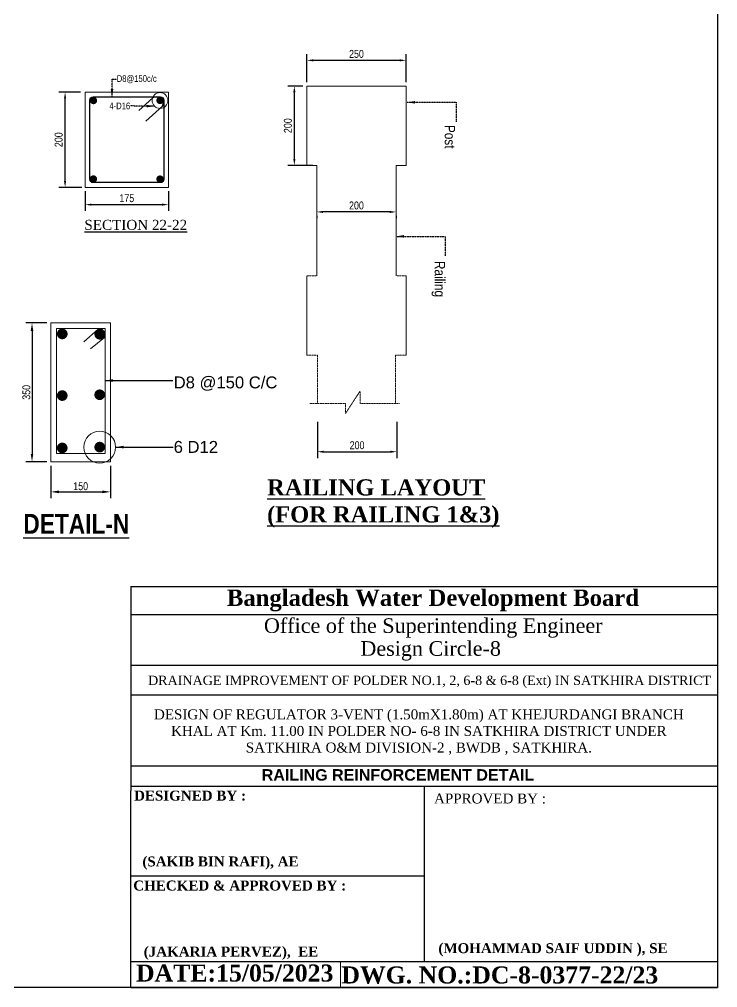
# Model space of a CAD drawing. Extents: x -119161 to 3778985, y -718511 to -30958.
# Drawn here: x 3581710 to 3590511, y -281221 to -269017 of the extents above; entities that cross this region are included whole.
import ezdxf

# ---------------------------------------------------------------- set-up
doc = ezdxf.new("R2010")
doc.units = 0
doc.header["$MEASUREMENT"] = 0
doc.linetypes.add('DASHED', pattern=[0.75, 0.5, -0.25])
doc.layers.get('DEFPOINTS').update_dxf_attribs({"linetype": 'CONTINUOUS'})
for name, color, linetype, lineweight in [('Dim', 7, 'CONTINUOUS', 9), ('Left Bank Profile', 7, 'CONTINUOUS', 25), ('ROD', 1, 'CONTINUOUS', 30)]:
    doc.layers.add(name, color=color, linetype=linetype, lineweight=lineweight)
for name, color, linetype in [('LINE', 7, 'CONTINUOUS'), ('REINF.', 1, 'CONTINUOUS'), ('TEXT', 10, 'CONTINUOUS')]:
    doc.layers.add(name, color=color, linetype=linetype)
doc.styles.add('ARIAL', font='ARIALN.TTF')
doc.styles.add('DIM', font='isocp3.shx')
doc.styles.add('SH-T2', font='arial.ttf', dxfattribs={"width": 0.8})
doc.styles.get("Standard").update_dxf_attribs({"font": 'times.ttf', "height": 250})
doc.styles.add('style1', font='times.ttf')
doc.styles.add('text', font='ARIALN.TTF', dxfattribs={"height": 1.6})
doc.dimstyles.new('dim_50', dxfattribs={"dimtxt": 100, "dimasz": 100, "dimexe": 50, "dimexo": 30, "dimgap": 30, "dimtad": 1, "dimdec": 0, "dimzin": 0, "dimdsep": 46, "dimtxsty": 'DIM', "dimcen": 0.09, "dimclrd": 5, "dimclre": 5, "dimclrt": 7, "dimadec": 0, "dimazin": 0, "dimtfac": 1, "dimtdec": 0, "dimtmove": 0, "dimatfit": 3, "dimfxl": 1, "dimtolj": 1, "dimtzin": 0, "dimarcsym": 1})
doc.dimstyles.get("Standard").update_dxf_attribs({"dimtxt": 75, "dimasz": 75, "dimexe": 60, "dimexo": 60, "dimgap": 100, "dimtad": 1, "dimdec": 0, "dimzin": 0, "dimdsep": 46, "dimtxsty": 'style1', "dimcen": 0.09, "dimclrd": 5, "dimclre": 5, "dimadec": 0, "dimazin": 0, "dimtfac": 1, "dimtdec": 0, "dimtofl": 0, "dimtmove": 0, "dimatfit": 3, "dimfxl": 1, "dimtolj": 1, "dimtzin": 0, "dimarcsym": 0})

# ---------------------------------------------------------------- blocks, each defined once
blk = doc.blocks.new('*D744')
at = {"layer": 'DEFPOINTS', "color": 0, "lineweight": -2}
for p in [(3585467, -274041), (3586467, -274041), (3586467, -274466)]:
    blk.add_point(p, dxfattribs=at)
at = {"layer": 'LINE', "color": 5, "lineweight": -2}
for p, q in [((3585467, -274091), (3585467, -274546)), ((3586467, -274091), (3586467, -274546)), ((3585547, -274466), (3586387, -274466))]:
    blk.add_line(p, q, dxfattribs=at)
for points in [[(3585547, -274453), (3585547, -274480), (3585467, -274466)], [(3586387, -274453), (3586387, -274480), (3586467, -274466)]]:
    blk.add_solid(points, dxfattribs=at)
at = {"layer": 'LINE', "color": 7, "insert": (3585967, -274385), "char_height": 100, "attachment_point": 5, "style": 'SH-T2'}
blk.add_mtext('\\A1;200', dxfattribs=at)
blk = doc.blocks.new('*D745')
at = {"layer": 'DEFPOINTS', "color": 0, "lineweight": -2}
for p in [(3585459, -271442), (3585459, -271444), (3586459, -271442)]:
    blk.add_point(p, dxfattribs=at)
at = {"layer": 'LINE', "color": 5, "lineweight": -2}
for p, q in [((3585459, -271492), (3585459, -271524)), ((3586379, -271444), (3585539, -271444)), ((3586459, -271492), (3586459, -271524))]:
    blk.add_line(p, q, dxfattribs=at)
for points in [[(3585539, -271431), (3585539, -271458), (3585459, -271444)], [(3586379, -271431), (3586379, -271458), (3586459, -271444)]]:
    blk.add_solid(points, dxfattribs=at)
at = {"layer": 'LINE', "color": 7, "insert": (3585959, -271363), "char_height": 100, "attachment_point": 5, "style": 'SH-T2'}
blk.add_mtext('\\A1;200', dxfattribs=at)
blk = doc.blocks.new('*D746')
at = {"layer": 'DEFPOINTS', "color": 0, "lineweight": -2}
for p in [(3585334, -269534), (3585334, -269857), (3586584, -269857)]:
    blk.add_point(p, dxfattribs=at)
at = {"layer": 'LINE', "color": 5, "lineweight": -2}
for p, q in [((3585334, -269807), (3585334, -269454)), ((3586584, -269807), (3586584, -269454)), ((3586504, -269534), (3585414, -269534))]:
    blk.add_line(p, q, dxfattribs=at)
for points in [[(3585414, -269520), (3585414, -269547), (3585334, -269534)], [(3586504, -269520), (3586504, -269547), (3586584, -269534)]]:
    blk.add_solid(points, dxfattribs=at)
at = {"layer": 'LINE', "color": 7, "insert": (3585959, -269453), "char_height": 100, "attachment_point": 5, "style": 'SH-T2'}
blk.add_mtext('\\A1;250', dxfattribs=at)
blk = doc.blocks.new('*D792')
at = {"layer": 'DEFPOINTS', "color": 0, "lineweight": -2}
for p in [(3582108, -272843), (3581870, -274593), (3582108, -274593)]:
    blk.add_point(p, dxfattribs=at)
at = {"layer": 'LINE', "color": 5, "lineweight": -2}
for p, q in [((3582058, -272843), (3581790, -272843)), ((3581870, -272943), (3581870, -274493)), ((3582058, -274593), (3581790, -274593))]:
    blk.add_line(p, q, dxfattribs=at)
for points in [[(3581853, -272943), (3581886, -272943), (3581870, -272843)], [(3581853, -274493), (3581886, -274493), (3581870, -274593)]]:
    blk.add_solid(points, dxfattribs=at)
at = {"layer": 'LINE', "color": 7, "insert": (3581799, -273718), "char_height": 100, "attachment_point": 5, "rotation": 90, "style": 'SH-T2'}
blk.add_mtext('\\A1;350', dxfattribs=at)
blk = doc.blocks.new('*D793')
at = {"layer": 'DEFPOINTS', "color": 0, "lineweight": -2}
for p in [(3582108, -274593), (3582858, -274593), (3582858, -274972)]:
    blk.add_point(p, dxfattribs=at)
at = {"layer": 'LINE', "color": 5, "lineweight": -2}
for p, q in [((3582108, -274643), (3582108, -275052)), ((3582858, -274643), (3582858, -275052)), ((3582208, -274972), (3582758, -274972))]:
    blk.add_line(p, q, dxfattribs=at)
for points in [[(3582208, -274955), (3582208, -274989), (3582108, -274972)], [(3582758, -274955), (3582758, -274989), (3582858, -274972)]]:
    blk.add_solid(points, dxfattribs=at)
at = {"layer": 'LINE', "color": 7, "insert": (3582483, -274901), "char_height": 100, "attachment_point": 5, "style": 'SH-T2'}
blk.add_mtext('\\A1;150', dxfattribs=at)
blk = doc.blocks.new('*D795')
at = {"layer": 'DEFPOINTS', "color": 0, "lineweight": -2}
for p in [(3582287, -269934), (3582529, -269934), (3582548, -271134)]:
    blk.add_point(p, dxfattribs=at)
at = {"layer": 'LINE', "color": 5, "lineweight": -2}
for p, q in [((3582479, -269934), (3582207, -269934)), ((3582287, -271054), (3582287, -270014)), ((3582498, -271134), (3582207, -271134))]:
    blk.add_line(p, q, dxfattribs=at)
for points in [[(3582273, -270014), (3582300, -270014), (3582287, -269934)], [(3582273, -271054), (3582300, -271054), (3582287, -271134)]]:
    blk.add_solid(points, dxfattribs=at)
at = {"layer": 'LINE', "color": 7, "insert": (3582206, -270534), "char_height": 100, "attachment_point": 5, "rotation": 90, "style": 'SH-T2'}
blk.add_mtext('\\A1;200', dxfattribs=at)
blk = doc.blocks.new('*D796')
at = {"layer": 'DEFPOINTS', "color": 0, "lineweight": -2}
for p in [(3582539, -271134), (3583590, -271134), (3583590, -271352)]:
    blk.add_point(p, dxfattribs=at)
at = {"layer": 'LINE', "color": 5, "lineweight": -2}
for p, q in [((3582539, -271184), (3582539, -271432)), ((3583590, -271184), (3583590, -271432)), ((3582619, -271352), (3583510, -271352))]:
    blk.add_line(p, q, dxfattribs=at)
for points in [[(3582619, -271339), (3582619, -271365), (3582539, -271352)], [(3583510, -271339), (3583510, -271365), (3583590, -271352)]]:
    blk.add_solid(points, dxfattribs=at)
at = {"layer": 'LINE', "color": 7, "insert": (3583065, -271271), "char_height": 100, "attachment_point": 5, "style": 'SH-T2'}
blk.add_mtext('\\A1;175', dxfattribs=at)
blk = doc.blocks.new('*D887')
at = {"layer": 'DEFPOINTS', "color": 0, "linetype": 'Continuous', "lineweight": -2, "ltscale": 3}
for p in [(3585334, -269857), (3585176, -270857), (3585459, -270857)]:
    blk.add_point(p, dxfattribs=at)
at = {"layer": 'REINF.', "color": 5, "linetype": 'Continuous', "lineweight": -2, "ltscale": 3}
for p, q in [((3585284, -269857), (3585096, -269857)), ((3585176, -269937), (3585176, -270777)), ((3585409, -270857), (3585096, -270857))]:
    blk.add_line(p, q, dxfattribs=at)
for points in [[(3585163, -269937), (3585190, -269937), (3585176, -269857)], [(3585163, -270777), (3585190, -270777), (3585176, -270857)]]:
    blk.add_solid(points, dxfattribs=at)
at = {"layer": 'REINF.', "color": 7, "linetype": 'Continuous', "lineweight": 9, "ltscale": 3, "insert": (3585095, -270357), "char_height": 100, "attachment_point": 5, "rotation": 90, "style": 'SH-T2'}
blk.add_mtext('\\A1;200', dxfattribs=at)

msp = doc.modelspace()

# ---------------------------------------------------------------- linework, layer by layer
at = {"layer": 'Dim', "ltscale": 50}
msp.add_circle((3583483, -270039), 99.7, dxfattribs=at)
at = {"layer": 'Left Bank Profile'}
msp.add_lwpolyline([(3583116.5, -281220.7), (3590511.1, -281220.7)], dxfattribs=at)
msp.add_lwpolyline([(3583116.5, -281220.7), (3590511.1, -281220.7)], dxfattribs=at)
at = {"layer": 'LINE', "linetype": 'DASHED', "lineweight": 9, "ltscale": 3}
for p, q in [((3582653.9, -269934.4), (3582539.3, -269934.4)), ((3583469.9, -269934.4), (3583589.9, -269934.4)), ((3586584.4, -269856.9), (3585334.4, -269856.9)), ((3585334.4, -269856.9), (3586584.4, -269856.9)), ((3585334.4, -269856.9), (3586584.4, -269856.9)), ((3586584.4, -269856.9), (3585334.4, -269856.9)), ((3585334.4, -269856.9), (3586584.4, -269856.9)), ((3586584.4, -269856.9), (3585334.4, -269856.9)), ((3586584.4, -269856.9), (3585334.4, -269856.9)), ((3585459.4, -272247.8), (3585334.4, -272247.8)), ((3586459.4, -272247.8), (3586584.4, -272247.8)), ((3585334.4, -273247.8), (3585467.1, -273247.8)), ((3585467.1, -273247.8), (3585467.1, -273860.1)), ((3586584.4, -273247.8), (3586451.8, -273247.8)), ((3586451.8, -273247.8), (3586451.8, -273860.1))]:
    msp.add_line(p, q, dxfattribs=at)
at = {"layer": 'LINE'}
for p, q in [((3583116.5, -276166.8), (3590511.1, -276166.8)), ((3583116.5, -276166.8), (3583116.5, -278739.2)), ((3583116.5, -276517.4), (3590511.1, -276517.4)), ((3583116.5, -277157.8), (3590511.1, -277157.8)), ((3583116.5, -277529.1), (3590511.1, -277529.1)), ((3583116.5, -278426.4), (3590511.1, -278426.4)), ((3583116.5, -278680.4), (3590511.1, -278680.4)), ((3586813.8, -278680.4), (3586813.8, -280892.6)), ((3583116.5, -281220.7), (3583116.5, -278739.2)), ((3583116.5, -279813), (3586813.8, -279813)), ((3583116.5, -280892.6), (3590511.1, -280892.6)), ((3584503.9, -280892.6), (3590511.1, -280892.6)), ((3584503.9, -280892.6), (3590511.1, -280892.6)), ((3584503.9, -280892.6), (3590511.1, -280892.6))]:
    msp.add_line(p, q, dxfattribs=at)
at = {"layer": 'LINE', "lineweight": 9}
msp.add_line((3590511.1, -276166.8), (3590511.1, -281220.7), dxfattribs=at)
at = {"layer": 'LINE', "color": 7, "lineweight": 9}
for p, q in [((3585759.4, -280892.6), (3585759.4, -281220.7)), ((3583256, -281220.7), (3577363.8, -281220.7)), ((3590511.1, -281220.7), (3583362.5, -281220.7)), ((3588985.6, -281220.7), (3589485.5, -281220.7))]:
    msp.add_line(p, q, dxfattribs=at)
at = {"layer": 'LINE'}
msp.add_lwpolyline([(3590511.1, -281220.7), (3561658.8, -281220.7), (3561658.8, -260818), (3590511.1, -260818)], close=True, dxfattribs=at)
at = {"layer": 'LINE', "lineweight": 9}
msp.add_lwpolyline([(3583589.9, -270054.4), (3583589.9, -271134.4), (3583589.9, -271134.4), (3582539.3, -271134.4), (3582539.3, -271134.4), (3582539.3, -270049), (3582539.3, -269934.4), (3583589.9, -269934.4)], close=True, dxfattribs=at)
at = {"layer": 'LINE', "color": 1, "lineweight": 9, "ltscale": 3, "elevation": 0}
msp.add_lwpolyline([(3582178, -272912.8), (3582789.9, -272912.8), (3582789.9, -274488.3), (3582178, -274488.3)], close=True, dxfattribs=at)
at = {"layer": 'LINE', "color": 5, "linetype": 'DASHED', "lineweight": 9, "ltscale": 3}
msp.add_lwpolyline([(3586501.9, -273860.1), (3586007.1, -273860.1), (3586003.3, -273704.4), (3585819.9, -273985.2), (3585818.9, -273860.1), (3585364.3, -273860.1)], dxfattribs=at)
at = {"layer": 'REINF.', "color": 5, "linetype": 'Continuous', "lineweight": 9, "ltscale": 3}
for p, q in [((3585334.4, -269856.9), (3585334.4, -270856.9)), ((3585334.4, -269856.9), (3586584.4, -269856.9)), ((3586584.4, -269856.9), (3586584.4, -270856.9)), ((3585334.4, -270856.9), (3585459.4, -270856.9)), ((3585459.4, -270856.9), (3585459.4, -272247.8)), ((3586584.4, -270856.9), (3586459.4, -270856.9)), ((3586459.4, -270856.9), (3586459.4, -272247.8)), ((3585334.4, -272247.8), (3585334.4, -273247.8)), ((3586584.4, -272247.8), (3586584.4, -273247.8))]:
    msp.add_line(p, q, dxfattribs=at)
at = {"layer": 'REINF.', "lineweight": 9, "ltscale": 3}
for p, q in [((3582702, -272919.8, 0), (3582523.9, -273081.4, 0)), ((3582783, -273026.3, 0), (3582606.9, -273168.6, 0))]:
    msp.add_line(p, q, dxfattribs=at)
at = {"layer": 'REINF.', "linetype": 'DASHED', "lineweight": 9, "ltscale": 3}
for p, q in [((3582735.5, -272915, 0), (3582702, -272919.8, 0)), ((3582792.2, -272982.2, 0), (3582783, -273026.3, 0))]:
    msp.add_line(p, q, dxfattribs=at)
at = {"layer": 'REINF.', "color": 5, "linetype": 'Continuous', "lineweight": 9, "ltscale": 3, "elevation": 0}
msp.add_lwpolyline([(3582107.7, -272842.9), (3582857.7, -272842.9), (3582857.7, -274592.9), (3582107.7, -274592.9)], close=True, dxfattribs=at)
at = {"layer": 'REINF.', "linetype": 'DASHED', "lineweight": 9, "ltscale": 3, "const_width": 67.2, "elevation": 0}
for points in [[(3582217.6, -272981.3, 1), (3582284.8, -272981.3, 1)], [(3582690, -272985.7, 1), (3582757.2, -272985.7, 1)], [(3582217.1, -273758.7, 1), (3582284.3, -273758.7, 1)], [(3582689.3, -273748.4, 1), (3582756.5, -273748.4, 1)], [(3582217.1, -274418.7, 1), (3582284.3, -274418.7, 1)], [(3582689.3, -274408.3, 1), (3582756.5, -274408.3, 1)]]:
    msp.add_lwpolyline(points, format="xyb", close=True, dxfattribs=at)
at = {"layer": 'REINF.', "color": 5, "linetype": 'Continuous', "lineweight": 9, "ltscale": 3}
msp.add_circle((3582722.9, -274408.3, 0), 201, dxfattribs=at)
at = {"layer": 'REINF.', "linetype": 'DASHED', "lineweight": 9, "ltscale": 3}
msp.add_arc((3582699.8, -273002.7, 0), 94.7, 12.51473, 67.82406, dxfattribs=at)
at = {"layer": 'ROD', "color": 1}
for p, q in [((3583390.6, -270005.3), (3583215.7, -270164.3)), ((3583514.9, -270111.8), (3583304.5, -270300.8))]:
    msp.add_line(p, q, dxfattribs=at)
at = {"layer": 'ROD', "const_width": 46.1}
for points in [[(3582621.1, -270040.2, 1), (3582667.1, -270040.2, 1)], [(3583506, -270039, -1), (3583460, -270039, -1)], [(3582621.1, -271028.7, -1), (3582667.1, -271028.7, -1)], [(3583506, -271029.9, 1), (3583460, -271029.9, 1)]]:
    msp.add_lwpolyline(points, format="xyb", close=True, dxfattribs=at)
at = {"layer": 'ROD', "color": 1}
msp.add_lwpolyline([(3583529.9, -270036.4), (3583529.9, -271032.4, -0.4142136), (3583487.9, -271074.4), (3582641.3, -271074.4, -0.4142136), (3582599.3, -271032.4), (3582599.3, -270036.4, -0.4142136), (3582641.3, -269994.4), (3583487.9, -269994.4, -0.4142136)], format="xyb", close=True, dxfattribs=at)
msp.add_arc((3583435.2, -270079.1), 86.1, 337.71919, 122.20313, dxfattribs=at)

# ---------------------------------------------------------------- texts
at = {"layer": 'Dim', "color": 7, "char_height": 150, "width": 2929.201, "attachment_point": 4}
for s, insert in [('{\\fArial|b0|i0|c0|p34;D8 @150 C/C}', (3583655.3, -273607.7, 0)), ('{\\fArial|b0|i0|c0|p34;6 D12 }', (3583655.3, -274406.7, 0))]:
    msp.add_mtext(s, dxfattribs=dict(at, insert=insert))
at = {"layer": 'LINE', "color": 7, "lineweight": 9}
msp.add_text('APPROVED BY :', height=125.416, dxfattribs=at).set_placement((3586936.8, -278899.7))
for s, insert, char_height, width, attachment_point in [('{\\fTimes New Roman|b1|i0|c0|p18;Bangladesh Water Development Board}', (3584325.9, -276203.4), 206.013, 7399.914, 1), ('{\\fTimes New Roman|b0|i0|c0|p18;Office of the Superintending Engineer}', (3584792.8, -276565.7), 184.362, 6622.213, 1), ('{\\fTimes New Roman|b0|i0|c0|p18;Design Circle-8}', (3586008.9, -276853.9), 184.362, 6622.213, 1), ('{\\fTimes New Roman Greek|b0|i0|c0|p18;\\C256;DRAINAGE IMPROVEMENT OF POLDER NO.1, 2, 6-8 & 6-8 (Ext) IN SATKHIRA DISTRICT }', (3586880.5, -277444.6), 117.392, 7198.176, 8), ('{\\fTimes New Roman Greek|b0|i0|c0|p18;\\C256;DESIGN OF REGULATOR 3-VENT (1.50mX1.80m) AT KHEJURDANGI BRANCH KHAL AT Km. 11.00 IN POLDER NO- 6-8 IN SATKHIRA DISTRICT UNDER SATKHIRA O&M DIVISION-2 , BWDB , SATKHIRA.}', (3586745.5, -278286.9), 125.4161, 6979.66, 8), ('{\\fArial|b1|i0|c0|p34;\\C0;RAILING REINFORCEMENT DETAIL}', (3586482.3, -278613.9), 144.635, 7133.607, 8)]:
    msp.add_mtext(s, dxfattribs=dict(at, insert=insert, char_height=char_height, width=width, attachment_point=attachment_point))
at = {"layer": 'LINE', "color": 7, "lineweight": 9, "attachment_point": 1}
for s, insert, char_height in [('{\\fTimes New Roman|b1|i0|c0|p18;DESIGNED BY :}', (3583156.1, -278737.8), 125.416), ('{\\fTimes New Roman|b1|i0|c0|p18;\\C0;(SAKIB BIN RAFI), AE}', (3583261.2, -279567.8), 125.416), ('{\\fTimes New Roman|b1|i0|c0|p18;CHECKED & APPROVED BY :}', (3583145.8, -279871.2), 125.416), ('{\\fTimes New Roman|b1|i0|c0|p18;\\C0;(MOHAMMAD SAIF UDDIN ), SE}', (3586991.4, -280660.6), 125.416), ('{\\fTimes New Roman|b1|i0|c0|p18;\\C0;(JAKARIA PERVEZ),  EE  }', (3583277.7, -280703.6), 125.416), ('{\\fTimes New Roman|b1|i0|c0|p18;DATE:15/05/2023}', (3583180, -280929.2), 214.891), (' {\\fTimes New Roman|b1|i0|c0|p18;DWG. NO.:DC-8-0377-22/23}', (3585687.5, -280953.5), 214.891)]:
    msp.add_mtext(s, dxfattribs=dict(at, insert=insert, char_height=char_height))
at = {"layer": 'TEXT'}
for s, insert, char_height, width, attachment_point, style in [('D8@150c/c', (3582937.8, -269771.4), 84, 1454.309, 4, 'ARIAL'), ('{\\fTimes New Roman|b1|i0|c0|p18;\\L\\C6;RAILING LAYOUT (FOR RAILING 1&3)}', (3584832.8, -274813.9), 204.12, 3222.389, 1, 'text'), ('{\\fArial Narrow|b1|i0|c0|p34;\\L\\C6;DETAIL-N}', (3581760.4, -275250, 0), 250, 2554.81, 1, 'text')]:
    msp.add_mtext(s, dxfattribs=dict(at, insert=insert, char_height=char_height, width=width, attachment_point=attachment_point, style=style))
at = {"layer": 'TEXT', "insert": (3583106.9, -270108.3), "char_height": 84, "attachment_point": 6, "style": 'ARIAL'}
msp.add_mtext('4-D16', dxfattribs=at)
at = {"layer": 'TEXT', "char_height": 130, "attachment_point": 4, "rotation": 270, "style": 'ARIAL'}
for s, insert in [('Post', (3587136.2, -270347.2)), ('Railing', (3586990.5, -272061.9))]:
    msp.add_mtext(s, dxfattribs=dict(at, insert=insert))
at = {"layer": 'TEXT', "color": 4, "insert": (3582529.9, -271607.9), "char_height": 450, "attachment_point": 4, "line_spacing_factor": 0.64}
msp.add_mtext('{\\H0.28x;\\L\\C6;SECTION 22-22}', dxfattribs=at)

# ---------------------------------------------------------------- dimensions: what is measured, and where the dimension line sits
at = {"layer": 'LINE', "color": 0}
for base, p1, p2, text, override, picture, middle in [((3585334.4, -269533.6), (3586584.4, -269856.9), (3585334.4, -269856.9), '250', {"dimasz": 80, "dimexe": 80, "dimexo": 50, "dimtxsty": 'SH-T2'}, '*D746', (3585959.4, -269452.5)), ((3583589.9, -271352.1), (3582539.3, -271134.4), (3583589.9, -271134.4), '175', {"dimasz": 80, "dimexe": 80, "dimexo": 50, "dimtxsty": 'SH-T2'}, '*D796', (3583064.6, -271271)), ((3585459.4, -271444.4), (3586459.4, -271442.3), (3585459.4, -271442.3), '200', {"dimasz": 80, "dimexe": 80, "dimexo": 50, "dimtxsty": 'SH-T2'}, '*D745', (3585959.4, -271363.4)), ((3586467.1, -274466.2), (3585467.1, -274041), (3586467.1, -274041), '200', {"dimasz": 80, "dimexe": 80, "dimexo": 50, "dimtxsty": 'SH-T2'}, '*D744', (3585967.1, -274385.2)), ((3582857.7, -274972, 0), (3582107.7, -274592.9, 0), (3582857.7, -274592.9, 0), '150', {"dimexe": 80, "dimexo": 50, "dimgap": 20, "dimtxsty": 'SH-T2'}, '*D793', (3582482.7, -274900.9, 0))]:
    dim = msp.add_linear_dim(base=base, p1=p1, p2=p2, text=text, dimstyle='dim_50', override=override, dxfattribs=at)
    dim.commit()
    dim.dimension.update_dxf_attribs({"geometry": picture, "text_midpoint": middle})
for base, p1, p2, text, override, picture, middle in [((3582286.6, -269934.4), (3582548.1, -271134.4), (3582528.8, -269934.4), '200', {"dimasz": 80, "dimexe": 80, "dimexo": 50, "dimtxsty": 'SH-T2'}, '*D795', (3582205.5, -270534.4)), ((3581869.8, -274592.9, 0), (3582107.7, -272842.9, 0), (3582107.7, -274592.9, 0), '350', {"dimexe": 80, "dimexo": 50, "dimgap": 20, "dimtxsty": 'SH-T2'}, '*D792', (3581798.7, -273717.9, 0))]:
    dim = msp.add_linear_dim(base=base, p1=p1, p2=p2, angle=90, text=text, dimstyle='dim_50', override=override, dxfattribs=at)
    dim.commit()
    dim.dimension.update_dxf_attribs({"geometry": picture, "text_midpoint": middle})
at = {"layer": 'REINF.', "color": 5, "linetype": 'Continuous', "lineweight": 9, "ltscale": 3}
dim = msp.add_linear_dim(base=(3585176.4, -270856.9), p1=(3585334.4, -269856.9), p2=(3585459.4, -270856.9), angle=90, text='200', dimstyle='dim_50', override={"dimasz": 80, "dimexe": 80, "dimexo": 50, "dimtxsty": 'SH-T2'}, dxfattribs=at)
dim.commit()
dim.dimension.update_dxf_attribs({"geometry": '*D887', "text_midpoint": (3585176.4, -270356.9), "dimtype": 160})

# ---------------------------------------------------------------- leaders
at = {"layer": 'Dim', "linetype": 'DASHED', "lineweight": 9, "ltscale": 3}
for points in [[(3582878.6, -269994.4), (3582878.6, -269771.4), (3582937.8, -269771.4)], [(3586597.4, -270062.2), (3587216.1, -270062.2), (3587215.9, -270308.6)], [(3583414.5, -270111.5), (3583106.4, -270108.4)], [(3586459.4, -271752), (3587078.2, -271752), (3587077.9, -271998.4)]]:
    msp.add_leader(points, dimstyle='Standard', override={"dimasz": 100, "dimgap": 12, "dimtad": 0, "dimfxl": 4}, dxfattribs=at)
at = {"layer": 'Dim', "linetype": 'Continuous', "lineweight": 9, "ltscale": 3}
for points in [[(3582789.9, -273569.1, 0), (3583646.2, -273569.1, 0)], [(3582923.9, -274408.3, 0), (3583648.8, -274408.3, 0)]]:
    msp.add_leader(points, dimstyle='Standard', override={"dimasz": 100, "dimgap": 12, "dimtad": 0, "dimfxl": 4}, dxfattribs=at)

doc.saveas('drawing.dxf')
